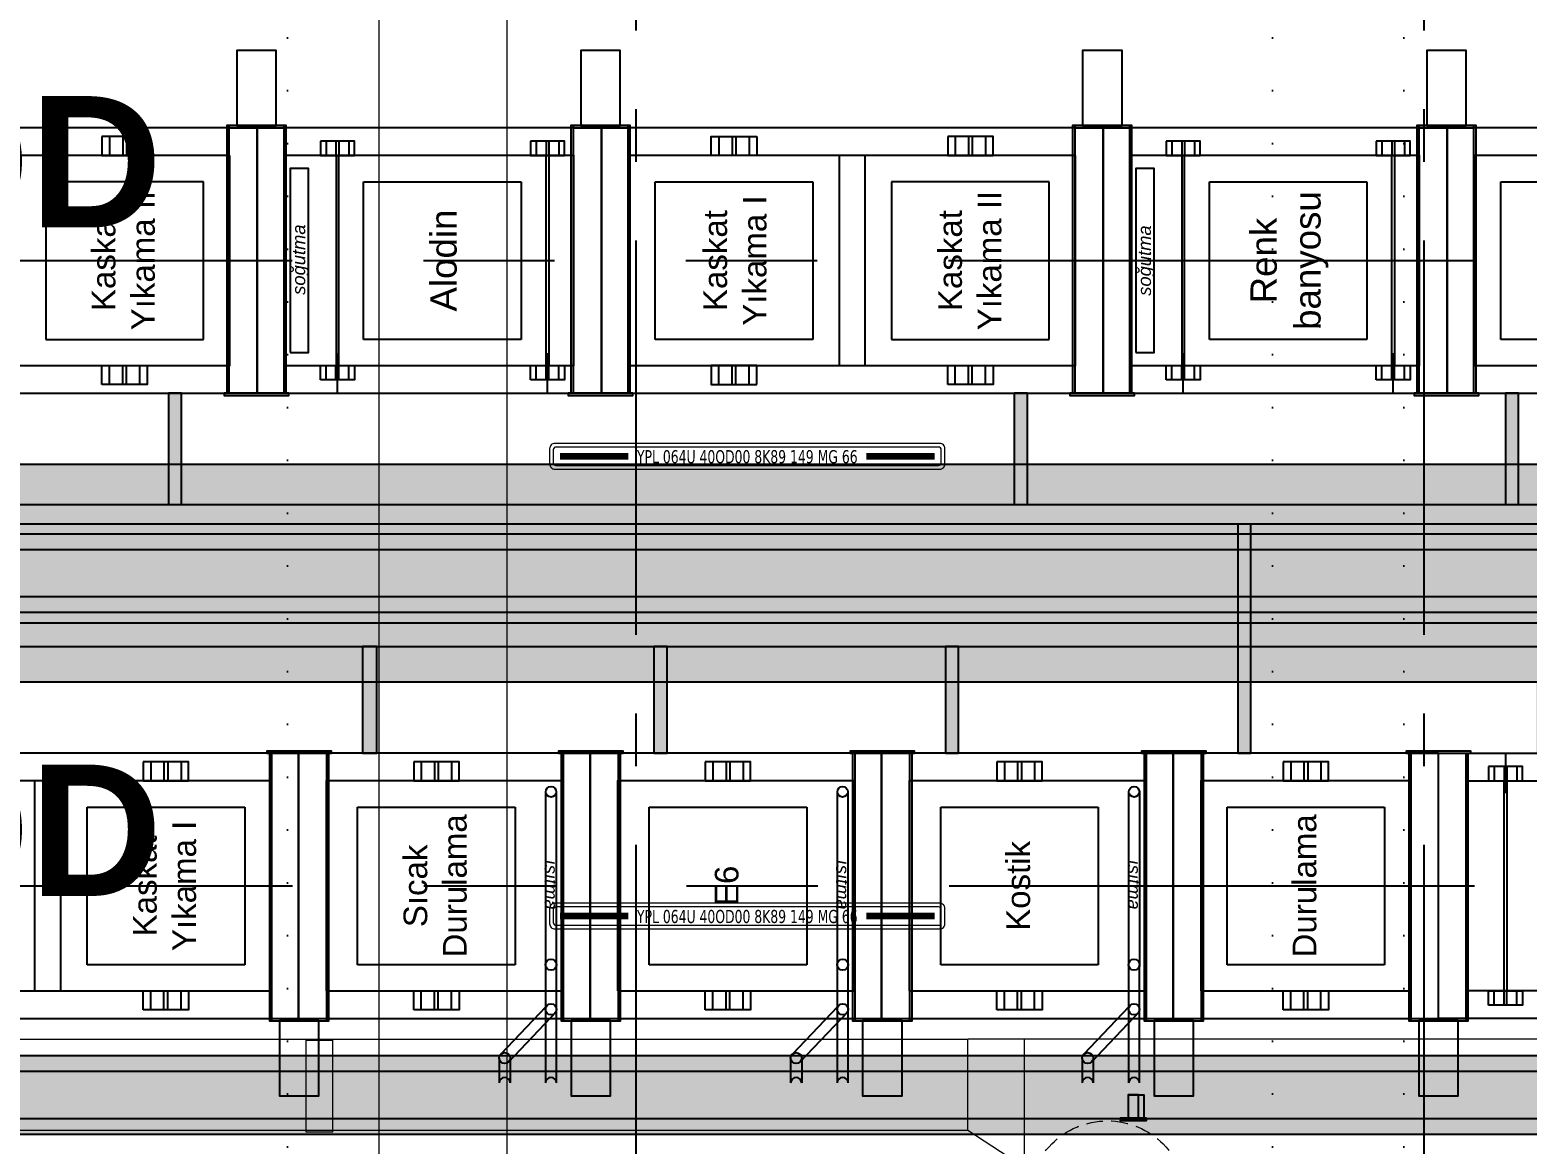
# Model space of a CAD drawing. Header units: centimetres. Extents: x 405564 to 502064, y 46284 to 60634.
# Drawn here: x 484652 to 485222, y 56171 to 56595 of the extents above; entities that cross this region are included whole.
import ezdxf
from ezdxf.enums import TextEntityAlignment as Align

# ---------------------------------------------------------------- set-up
doc = ezdxf.new("R2010")
doc.units = ezdxf.units.CM
for name, pattern in [('ACAD_ISO07W100', [3, 0, -3]), ('ACDINTGB', [9, 4, -1, 1, -1, 1, -1]), ('CENTERX3', [23, 15, -3, 2, -3]), ('DASHDOT', [25.4, 12.7, -6.35, 0, -6.35]), ('DOT', [0.25, 0, -0.25]), ('HIDDEN', [9.525, 6.35, -3.175])]:
    doc.linetypes.add(name, pattern=pattern)
doc.layers.get('0').update_dxf_attribs({"color": 8, "lineweight": 9})
for name, color, linetype in [('---___EB_draft04_yazi', 8, 'Continuous'), ('AS_DOS_TERAS_UST', 8, 'ACAD_ISO07W100'), ('AS_NOT_MIMARI', 8, 'Continuous'), ('Heating serpantine', 8, 'Continuous')]:
    doc.layers.add(name, color=color, linetype=linetype)
for name, color, linetype, lineweight in [('0-KRCN-AYDINLATMA-130426', 8, 'Continuous', 9), ('0-KRCN-MİMARİ-220526', 8, 'Continuous', 9), ('Visible (ISO)', 8, 'Continuous', 18), ('ölçüler', 8, 'Continuous', 5)]:
    doc.layers.add(name, color=color, linetype=linetype, lineweight=lineweight)
doc.styles.add('2', font='arial.ttf', dxfattribs={"width": 0.9, "height": 200})
doc.styles.add('Kalin02', font='arialbd.ttf')
doc.styles.add('SI', font='ISOCP.shx')
doc.styles.add('TAHOMA', font='tahoma.ttf')
pattern_1 = [(0, (182.2423, -979.0145), (0, 2.0955), [1.524, -0.5715]), (90, (182.2423, -979.0145), (-2.0955, 1e-16), [1.524, -0.5715])]

# ---------------------------------------------------------------- blocks, each defined once
blk = doc.blocks.new('YPL 064U 40OD00 8K89 149 MG 66')
at = {"layer": '0-KRCN-AYDINLATMA-130426'}
for points in [[(75.25, -2.9), (75.25, 2.9, 0.414214), (73.25, 4.9), (-73.25, 4.9, 0.414214), (-75.25, 2.9), (-75.25, -2.9, 0.414214), (-73.25, -4.9), (73.25, -4.9, 0.414214)], [(73.85, -2.5), (73.85, 2.5, 0.414214), (72.85, 3.5), (-72.85, 3.5, 0.414214), (-73.85, 2.5), (-73.85, -2.5, 0.414214), (-72.85, -3.5), (72.85, -3.5, 0.414214)]]:
    blk.add_lwpolyline(points, format="xyb", close=True, dxfattribs=at)
at = {"layer": '0-KRCN-AYDINLATMA-130426', "const_width": 2.51, "elevation": 1.25}
for points in [[(-71.34, -0.01), (-45.35, -0.01)], [(45.35, -0.01), (71.35, -0.01)]]:
    blk.add_lwpolyline(points, dxfattribs=at)
at = {"layer": '0-KRCN-AYDINLATMA-130426', "ltscale": 60, "style": 'TAHOMA', "width": 0.8}
blk.add_text('YPL 064U 40OD00 8K89 149 MG 66', height=5, dxfattribs=at).set_placement((0, -0.15), align=Align.MIDDLE_CENTER)
blk = doc.blocks.new('KD')
at = {"layer": '0-KRCN-AYDINLATMA-130426'}
for p, q in [((0, 5), (-4.33, -2.5)), ((4.33, -2.5), (0, 5)), ((4.33, -2.5), (-4.33, -2.5))]:
    blk.add_line(p, q, dxfattribs=at)
at = {"layer": '0-KRCN-AYDINLATMA-130426', "linetype": 'HIDDEN'}
blk.add_circle((0, 0), 30, dxfattribs=at)
at = {"layer": '0-KRCN-AYDINLATMA-130426'}
blk.add_circle((0, 0), 5, dxfattribs=at)
at = {"layer": '0-KRCN-AYDINLATMA-130426', "style": '2'}
blk.add_text('D', height=3.36, dxfattribs=at).set_placement((0, 0), align=Align.MIDDLE_CENTER)
blk = doc.blocks.new('G$C546873DE')
at = {"layer": '0-KRCN-AYDINLATMA-130426'}
for name, p in [('YPL 064U 40OD00 8K89 149 MG 66', (14360.68, 9298.55)), ('YPL 064U 40OD00 8K89 149 MG 66', (14360.68, 9123.55)), ('KD', (14497.78, 9015.6))]:
    blk.add_blockref(name, p, dxfattribs=at)
blk = doc.blocks.new('A$Cdfb98813')
h = blk.add_hatch()
h.set_pattern_fill('ANGLE', color=256, scale=0.3)
h.set_pattern_definition(pattern_1)
h.paths.add_polyline_path([(1918.02, 199), (1545.02, 199), (1545.02, 300), (1515.02, 300), (1515.02, 199), (238.98, 199), (238.98, -429.5), (238.98, -658.01), (1918.02, -658.01)])
h.paths.add_polyline_path([(268.98, -429.5), (268.98, 169), (1888.02, 169), (1888.02, -628.01), (268.98, -628.01), (268.98, -453.5)], flags=16)
h.paths.add_polyline_path([(1888.02, -429.5), (268.98, -429.5), (268.98, -459.5), (1888.02, -459.5)], flags=0)
h = blk.add_hatch(color=256)
h.dxf.hatch_style = 1
h.paths.add_polyline_path([(1498.45, -418.3), (265.96, -418.3), (265.96, -425.8), (1498.45, -425.8)])
h.paths.add_polyline_path([(450.72, -425.8), (445.72, -425.8), (445.72, -513), (450.72, -513)])
h.paths.add_polyline_path([(859.62, -376), (854.62, -376), (854.62, -418.3), (859.62, -418.3)])
h.paths.add_polyline_path([(742.72, -425.8), (737.72, -425.8), (737.72, -448.47), (742.72, -448.47)])
h.paths.add_polyline_path([(742.72, -448.47), (737.72, -448.47), (737.72, -513), (742.72, -513)])
h = blk.add_hatch(color=256)
h.dxf.hatch_style = 1
h.paths.add_polyline_path([(1261.72, -513), (1266.72, -513), (1266.72, -425.8), (1261.72, -425.8)])
h.paths.add_polyline_path([(1176.62, -418.3), (1181.62, -418.3), (1181.62, -376), (1176.62, -376)])
h.paths.add_polyline_path([(1363.62, -418.3), (1368.62, -418.3), (1368.62, -376), (1363.62, -376)])
h.paths.add_polyline_path([(1464.62, -418.3), (1469.62, -418.3), (1469.62, -376), (1464.62, -376)])
h.paths.add_polyline_path([(1493.45, -513), (1498.45, -513), (1498.45, -425.8), (1493.45, -425.8)])
h = blk.add_hatch()
h.set_pattern_fill('ANGLE', color=256)
h.set_pattern_definition([(0, (1076.6384, -1409.465), (0, 6.985), [5.08, -1.905]), (90, (1076.6384, -1409.465), (-6.985, 4e-16), [5.08, -1.905])])
h.paths.add_polyline_path([(1889.13, -403.23), (424.03, -402.97), (424.03, -485.95), (1889.13, -486.21)])
h = blk.add_hatch()
h.set_pattern_fill('ANGLE', color=256, scale=0.3)
h.set_pattern_definition(pattern_1)
h.paths.add_polyline_path([(1888.02, -429.5), (268.98, -429.5), (268.98, -459.5), (1888.02, -459.5)])
h = blk.add_hatch(color=256)
h.dxf.hatch_style = 1
h.paths.add_polyline_path([(1800.45, -472.45), (240.98, -472.45), (240.98, -463.45), (1800.45, -463.45)])
h.paths.add_polyline_path([(1800.45, -513), (1795.45, -513), (1795.45, -472.45), (1800.45, -472.45)])
h.paths.add_polyline_path([(1689.45, -513), (1684.45, -513), (1684.45, -472.45), (1689.45, -472.45)])
h.paths.add_polyline_path([(1380.45, -513), (1375.45, -513), (1375.45, -472.45), (1380.45, -472.45)])
h.paths.add_polyline_path([(1155.45, -513), (1150.45, -513), (1150.45, -472.45), (1155.45, -472.45)])
h.paths.add_polyline_path([(1044.45, -513), (1039.45, -513), (1039.45, -472.45), (1044.45, -472.45)])
h.paths.add_polyline_path([(933.95, -513), (928.45, -513), (928.45, -472.45), (933.95, -472.45)])
at = {"linetype": 'CENTERX3', "ltscale": 10}
for p, q in [((1032.64, -697.89), (1032.64, 242.14)), ((1332.64, -697.89), (1332.64, 242.14))]:
    blk.add_line(p, q, dxfattribs=at)
for p, q in [((877.66, -274.94), (877.66, -376)), ((898.66, -376), (898.66, -274.94)), ((1008.66, -274.94), (1008.66, -376)), ((1029.66, -376), (1029.66, -274.94)), ((1199.66, -274.94), (1199.66, -376)), ((1220.66, -376), (1220.66, -274.94)), ((1330.66, -274.94), (1330.66, -376)), ((1351.66, -376), (1351.66, -274.94)), ((918.93, -375.65), (918.93, -360.75)), ((998.93, -375.65), (998.93, -360.75)), ((1240.93, -375.65), (1240.93, -360.75)), ((1320.93, -375.65), (1320.93, -360.75)), ((424.03, -403), (1889.13, -403)), ((1889.13, -486), (424.03, -485.97)), ((893.91, -513), (893.91, -614.06)), ((914.91, -614.06), (914.91, -513)), ((1004.91, -513), (1004.91, -614.06)), ((1025.91, -614.06), (1025.91, -513)), ((1115.91, -513), (1115.91, -614.06)), ((1136.91, -614.06), (1136.91, -513)), ((1226.91, -513), (1226.91, -614.06)), ((1247.91, -614.06), (1247.91, -513)), ((1327.64, -513), (1327.64, -614.06)), ((1348.64, -614.06), (1348.64, -513)), ((1363.64, -513.35), (1363.64, -528.25)), ((1219.96, -643), (1225.96, -643)), ((1223.97, -651.95), (1223.96, -643))]:
    blk.add_line(p, q)
at = {"linetype": 'ACDINTGB', "ltscale": 50}
for p, q in [((251.66, -325.5), (2216.57, -325.5)), ((251.86, -563.5), (2218.27, -563.5))]:
    blk.add_line(p, q, dxfattribs=at)
for points in [[(238.98, -457.5), (238.98, -658.01), (1918.02, -658.01), (1918.02, 199)], [(244.98, -457.5), (244.98, -652.01), (1912.02, -652.01), (1912.02, 193)], [(262.98, -435.5), (262.98, -634.01), (1894.02, -634.01), (1894.02, 175), (262.98, 175), (262.98, -435.5)], [(268.98, -453.5), (268.98, -628.01), (1888.02, -628.01), (1888.02, 169), (268.98, 169), (268.59, -435.5)], [(829.29, -278.3), (829.29, -285.5), (846.57, -285.5), (846.57, -278.3), (829.29, -278.3)], [(832.17, -278.3), (832.17, -285.5)], [(837.21, -278.3), (837.21, -285.5)], [(838.65, -278.3), (838.65, -285.5)], [(843.69, -278.3), (843.69, -285.5)], [(899.46, -376), (899.46, -274.14), (876.86, -274.14), (876.86, -376)], [(1030.46, -376), (1030.46, -274.14), (1007.86, -274.14), (1007.86, -376)], [(1078.57, -278.3), (1078.57, -285.5), (1061.29, -285.5), (1061.29, -278.3), (1078.57, -278.3)], [(1064.17, -278.3), (1064.17, -285.5)], [(1069.21, -278.3), (1069.21, -285.5)], [(1070.65, -278.3), (1070.65, -285.5)], [(1075.69, -278.3), (1075.69, -285.5)], [(1151.29, -278.3), (1151.29, -285.5), (1168.57, -285.5), (1168.57, -278.3), (1151.29, -278.3)], [(1154.17, -278.3), (1154.17, -285.5)], [(1159.21, -278.3), (1159.21, -285.5)], [(1160.65, -278.3), (1160.65, -285.5)], [(1165.69, -278.3), (1165.69, -285.5)], [(1221.46, -376), (1221.46, -274.14), (1198.86, -274.14), (1198.86, -376)], [(1352.46, -376), (1352.46, -274.14), (1329.86, -274.14), (1329.86, -376)], [(912.45, -280.1), (912.45, -285.5), (925.41, -285.5), (925.41, -280.1), (912.45, -280.1)], [(914.61, -280.1), (914.61, -285.5)], [(918.39, -280.1), (918.39, -285.5)], [(919.47, -280.1), (919.47, -285.5)], [(923.25, -280.1), (923.25, -285.5)], [(992.45, -280.1), (992.45, -285.5), (1005.41, -285.5), (1005.41, -280.1), (992.45, -280.1)], [(994.61, -280.1), (994.61, -285.5)], [(998.39, -280.1), (998.39, -285.5)], [(999.47, -280.1), (999.47, -285.5)], [(1003.25, -280.1), (1003.25, -285.5)], [(1234.45, -280.1), (1234.45, -285.5), (1247.41, -285.5), (1247.41, -280.1), (1234.45, -280.1)], [(1236.61, -280.1), (1236.61, -285.5)], [(1240.39, -280.1), (1240.39, -285.5)], [(1241.47, -280.1), (1241.47, -285.5)], [(1245.25, -280.1), (1245.25, -285.5)], [(1314.45, -280.1), (1314.45, -285.5), (1327.41, -285.5), (1327.41, -280.1), (1314.45, -280.1)], [(1316.61, -280.1), (1316.61, -285.5)], [(1320.39, -280.1), (1320.39, -285.5)], [(1321.47, -280.1), (1321.47, -285.5)], [(1325.25, -280.1), (1325.25, -285.5)], [(919.43, -365.5), (919.43, -285.5), (918.43, -285.5), (918.43, -365.5), (919.43, -365.5)], [(998.43, -365.5), (998.43, -285.5), (999.43, -285.5), (999.43, -365.5), (998.43, -365.5)], [(1241.43, -365.5), (1241.43, -285.5), (1240.43, -285.5), (1240.43, -365.5), (1241.43, -365.5)], [(1320.43, -365.5), (1320.43, -285.5), (1321.43, -285.5), (1321.43, -365.5), (1320.43, -365.5)], [(829.29, -372.7), (829.29, -365.5), (846.57, -365.5), (846.57, -372.7), (829.29, -372.7)], [(832.17, -372.7), (832.17, -365.5)], [(837.21, -372.7), (837.21, -365.5)], [(838.65, -372.7), (838.65, -365.5)], [(843.69, -372.7), (843.69, -365.5)], [(912.45, -370.9), (912.45, -365.5), (925.41, -365.5), (925.41, -370.9), (912.45, -370.9)], [(914.61, -370.9), (914.61, -365.5)], [(918.39, -370.9), (918.39, -365.5)], [(919.47, -370.9), (919.47, -365.5)], [(923.25, -370.9), (923.25, -365.5)], [(992.45, -370.9), (992.45, -365.5), (1005.41, -365.5), (1005.41, -370.9), (992.45, -370.9)], [(994.61, -370.9), (994.61, -365.5)], [(998.39, -370.9), (998.39, -365.5)], [(999.47, -370.9), (999.47, -365.5)], [(1003.25, -370.9), (1003.25, -365.5)], [(1078.57, -372.7), (1078.57, -365.5), (1061.29, -365.5), (1061.29, -372.7), (1078.57, -372.7)], [(1064.17, -372.7), (1064.17, -365.5)], [(1069.21, -372.7), (1069.21, -365.5)], [(1070.65, -372.7), (1070.65, -365.5)], [(1075.69, -372.7), (1075.69, -365.5)], [(1151.29, -372.7), (1151.29, -365.5), (1168.57, -365.5), (1168.57, -372.7), (1151.29, -372.7)], [(1154.17, -372.7), (1154.17, -365.5)], [(1159.21, -372.7), (1159.21, -365.5)], [(1160.65, -372.7), (1160.65, -365.5)], [(1165.69, -372.7), (1165.69, -365.5)], [(1234.45, -370.9), (1234.45, -365.5), (1247.41, -365.5), (1247.41, -370.9), (1234.45, -370.9)], [(1236.61, -370.9), (1236.61, -365.5)], [(1240.39, -370.9), (1240.39, -365.5)], [(1241.47, -370.9), (1241.47, -365.5)], [(1245.25, -370.9), (1245.25, -365.5)], [(1314.45, -370.9), (1314.45, -365.5), (1327.41, -365.5), (1327.41, -370.9), (1314.45, -370.9)], [(1316.61, -370.9), (1316.61, -365.5)], [(1320.39, -370.9), (1320.39, -365.5)], [(1321.47, -370.9), (1321.47, -365.5)], [(1325.25, -370.9), (1325.25, -365.5)], [(268.59, -435.5), (1888.02, -435.5), (1888.02, -453.5), (268.98, -453.5)], [(845, -516.3), (845, -523.5), (862.28, -523.5), (862.28, -516.3), (845, -516.3)], [(847.88, -516.3), (847.88, -523.5)], [(852.92, -516.3), (852.92, -523.5)], [(854.36, -516.3), (854.36, -523.5)], [(859.4, -516.3), (859.4, -523.5)], [(893.11, -513), (893.11, -614.86), (915.71, -614.86), (915.71, -513)], [(948, -516.3), (948, -523.5), (965.28, -523.5), (965.28, -516.3), (948, -516.3)], [(950.88, -516.3), (950.88, -523.5)], [(955.92, -516.3), (955.92, -523.5)], [(957.36, -516.3), (957.36, -523.5)], [(962.4, -516.3), (962.4, -523.5)], [(1004.11, -513), (1004.11, -614.86), (1026.71, -614.86), (1026.71, -513)], [(1059, -516.3), (1059, -523.5), (1076.28, -523.5), (1076.28, -516.3), (1059, -516.3)], [(1061.88, -516.3), (1061.88, -523.5)], [(1066.92, -516.3), (1066.92, -523.5)], [(1068.36, -516.3), (1068.36, -523.5)], [(1073.4, -516.3), (1073.4, -523.5)], [(1115.11, -513), (1115.11, -614.86), (1137.71, -614.86), (1137.71, -513)], [(1170, -516.3), (1170, -523.5), (1187.28, -523.5), (1187.28, -516.3), (1170, -516.3)], [(1172.88, -516.3), (1172.88, -523.5)], [(1177.92, -516.3), (1177.92, -523.5)], [(1179.36, -516.3), (1179.36, -523.5)], [(1184.4, -516.3), (1184.4, -523.5)], [(1226.11, -513), (1226.11, -614.86), (1248.71, -614.86), (1248.71, -513)], [(1279, -516.3), (1279, -523.5), (1296.28, -523.5), (1296.28, -516.3), (1279, -516.3)], [(1281.88, -516.3), (1281.88, -523.5)], [(1286.92, -516.3), (1286.92, -523.5)], [(1288.36, -516.3), (1288.36, -523.5)], [(1293.4, -516.3), (1293.4, -523.5)], [(1326.84, -513), (1326.84, -614.86), (1349.44, -614.86), (1349.44, -513)], [(1357.16, -518.1), (1357.16, -523.5), (1370.12, -523.5), (1370.12, -518.1), (1357.16, -518.1)], [(1359.32, -518.1), (1359.32, -523.5)], [(1363.1, -518.1), (1363.1, -523.5)], [(1364.18, -518.1), (1364.18, -523.5)], [(1367.96, -518.1), (1367.96, -523.5)], [(1364.14, -523.5), (1364.14, -603.5), (1363.14, -603.5), (1363.14, -523.5), (1364.14, -523.5)], [(845, -610.7), (845, -603.5), (862.28, -603.5), (862.28, -610.7), (845, -610.7)], [(847.88, -610.7), (847.88, -603.5)], [(852.92, -610.7), (852.92, -603.5)], [(854.36, -610.7), (854.36, -603.5)], [(859.4, -610.7), (859.4, -603.5)], [(948, -610.7), (948, -603.5), (965.28, -603.5), (965.28, -610.7), (948, -610.7)], [(950.88, -610.7), (950.88, -603.5)], [(955.92, -610.7), (955.92, -603.5)], [(957.36, -610.7), (957.36, -603.5)], [(962.4, -610.7), (962.4, -603.5)], [(1059, -610.7), (1059, -603.5), (1076.28, -603.5), (1076.28, -610.7), (1059, -610.7)], [(1061.88, -610.7), (1061.88, -603.5)], [(1066.92, -610.7), (1066.92, -603.5)], [(1068.36, -610.7), (1068.36, -603.5)], [(1073.4, -610.7), (1073.4, -603.5)], [(1170, -610.7), (1170, -603.5), (1187.28, -603.5), (1187.28, -610.7), (1170, -610.7)], [(1172.88, -610.7), (1172.88, -603.5)], [(1177.92, -610.7), (1177.92, -603.5)], [(1179.36, -610.7), (1179.36, -603.5)], [(1184.4, -610.7), (1184.4, -603.5)], [(1279, -610.7), (1279, -603.5), (1296.28, -603.5), (1296.28, -610.7), (1279, -610.7)], [(1281.88, -610.7), (1281.88, -603.5)], [(1286.92, -610.7), (1286.92, -603.5)], [(1288.36, -610.7), (1288.36, -603.5)], [(1293.4, -610.7), (1293.4, -603.5)], [(1357.16, -608.9), (1357.16, -603.5), (1370.12, -603.5), (1370.12, -608.9), (1357.16, -608.9)], [(1359.32, -608.9), (1359.32, -603.5)], [(1363.1, -608.9), (1363.1, -603.5)], [(1364.18, -608.9), (1364.18, -603.5)], [(1367.96, -608.9), (1367.96, -603.5)], [(1223.97, -651.95), (1223.96, -643), (1219.96, -643), (1219.97, -651.95)], [(1223.97, -652.75), (1223.97, -652.75)]]:
    blk.add_lwpolyline(points)
for points in [[(880.66, -274.14), (895.66, -274.14), (895.66, -245.54), (880.66, -245.54)], [(1011.66, -274.14), (1026.66, -274.14), (1026.66, -245.54), (1011.66, -245.54)], [(1202.66, -274.14), (1217.66, -274.14), (1217.66, -245.54), (1202.66, -245.54)], [(1333.66, -274.14), (1348.66, -274.14), (1348.66, -245.54), (1333.66, -245.54)], [(888.43, -275), (697.43, -275), (697.43, -376), (888.43, -376)], [(877.66, -274.14), (877.66, -274.94), (898.66, -274.94), (898.66, -274.14)], [(888.43, -376), (1019.43, -376), (1019.43, -275), (888.43, -275)], [(1008.66, -274.14), (1008.66, -274.94), (1029.66, -274.94), (1029.66, -274.14)], [(1210.43, -275), (1019.43, -275), (1019.43, -376), (1210.43, -376)], [(1199.66, -274.14), (1199.66, -274.94), (1220.66, -274.94), (1220.66, -274.14)], [(1210.43, -376), (1341.43, -376), (1341.43, -275), (1210.43, -275)], [(1330.66, -274.14), (1330.66, -274.94), (1351.66, -274.94), (1351.66, -274.14)], [(1442.43, -275), (1341.43, -275), (1341.43, -376), (1442.43, -376)], [(877.93, -285.5), (707.93, -285.5), (707.93, -365.5), (877.93, -365.5)], [(898.93, -365.5), (1008.93, -365.5), (1008.93, -285.5), (898.93, -285.5)], [(900.93, -360.5), (907.93, -360.5), (907.93, -290.5), (900.93, -290.5)], [(1199.93, -285.5), (1029.93, -285.5), (1029.93, -365.5), (1199.93, -365.5)], [(1119.93, -285.5), (1109.93, -285.5), (1109.93, -365.5), (1119.93, -365.5)], [(1220.93, -365.5), (1330.93, -365.5), (1330.93, -285.5), (1220.93, -285.5)], [(1222.93, -360.5), (1229.93, -360.5), (1229.93, -290.5), (1222.93, -290.5)], [(1431.93, -285.5), (1351.93, -285.5), (1351.93, -365.5), (1431.93, -365.5)], [(854.62, -418.3), (859.62, -418.3), (859.62, -376), (854.62, -376)], [(854.62, -418.3), (859.62, -418.3), (859.62, -376), (854.62, -376)], [(854.62, -418.3), (859.62, -418.3), (859.62, -376), (854.62, -376)], [(854.62, -418.3), (859.62, -418.3), (859.62, -376), (854.62, -376)], [(875.86, -376), (875.86, -376.8), (900.46, -376.8), (900.46, -376)], [(1006.86, -376), (1006.86, -376.8), (1031.46, -376.8), (1031.46, -376)], [(1176.62, -418.3), (1181.62, -418.3), (1181.62, -376), (1176.62, -376)], [(1176.62, -418.3), (1181.62, -418.3), (1181.62, -376), (1176.62, -376)], [(1176.62, -418.3), (1181.62, -418.3), (1181.62, -376), (1176.62, -376)], [(1176.62, -418.3), (1181.62, -418.3), (1181.62, -376), (1176.62, -376)], [(1197.86, -376), (1197.86, -376.8), (1222.46, -376.8), (1222.46, -376)], [(1328.86, -376), (1328.86, -376.8), (1353.46, -376.8), (1353.46, -376)], [(1363.62, -418.3), (1368.62, -418.3), (1368.62, -376), (1363.62, -376)], [(1363.62, -418.3), (1368.62, -418.3), (1368.62, -376), (1363.62, -376)], [(1363.62, -418.3), (1368.62, -418.3), (1368.62, -376), (1363.62, -376)], [(1498.45, -425.8), (265.96, -425.8), (265.96, -418.3), (1498.45, -418.3)], [(1498.45, -425.8), (265.96, -425.8), (265.96, -418.3), (1498.45, -418.3)], [(1261.72, -513), (1266.72, -513), (1266.72, -425.8), (1261.72, -425.8)], [(1261.72, -513), (1266.72, -513), (1266.72, -425.8), (1261.72, -425.8)], [(1261.72, -513), (1266.72, -513), (1266.72, -425.8), (1261.72, -425.8)], [(1261.72, -513), (1266.72, -513), (1266.72, -425.8), (1261.72, -425.8)], [(238.98, -429.5), (1888.02, -429.5), (1888.02, -459.5), (238.98, -459.5)], [(1799.45, -463.45), (240.98, -463.45), (240.98, -472.45), (1799.45, -472.45)], [(928.45, -513), (933.95, -513), (933.95, -472.45), (928.45, -472.45)], [(1039.45, -513), (1044.45, -513), (1044.47, -472.45), (1039.45, -472.45)], [(1150.45, -513), (1155.45, -513), (1155.45, -472.45), (1150.45, -472.45)], [(916.71, -513), (916.71, -512.2), (892.11, -512.2), (892.11, -513)], [(1027.71, -513), (1027.71, -512.2), (1003.11, -512.2), (1003.11, -513)], [(1138.71, -513), (1138.71, -512.2), (1114.11, -512.2), (1114.11, -513)], [(1249.71, -513), (1249.71, -512.2), (1225.11, -512.2), (1225.11, -513)], [(1350.44, -513), (1350.44, -512.2), (1325.84, -512.2), (1325.84, -513)], [(713.14, -614), (904.14, -614), (904.14, -513), (713.14, -513)], [(904.14, -614), (1015.14, -614), (1015.14, -513), (904.14, -513)], [(1015.14, -614), (1126.14, -614), (1126.14, -513), (1015.14, -513)], [(1126.14, -614), (1237.14, -614), (1237.14, -513), (1126.14, -513)], [(1237.14, -614), (1338.14, -614), (1338.14, -513), (1237.14, -513)], [(1338.14, -513), (1469.14, -513), (1469.14, -614), (1338.14, -614)], [(723.64, -603.5), (893.64, -603.5), (893.64, -523.5), (723.64, -523.5)], [(803.64, -603.5), (813.64, -603.5), (813.64, -523.5), (803.64, -523.5)], [(914.64, -603.5), (1004.64, -603.5), (1004.64, -523.5), (914.64, -523.5)], [(1025.64, -603.5), (1115.64, -603.5), (1115.64, -523.5), (1025.64, -523.5)], [(1136.64, -603.5), (1226.64, -603.5), (1226.64, -523.5), (1136.64, -523.5)], [(1247.64, -603.5), (1327.64, -603.5), (1327.64, -523.5), (1247.64, -523.5)], [(1348.64, -523.5), (1458.64, -523.5), (1458.64, -603.5), (1348.64, -603.5)], [(914.91, -614.86), (914.91, -614.06), (893.91, -614.06), (893.91, -614.86)], [(911.91, -614.86), (896.91, -614.86), (896.91, -643.46), (911.91, -643.46)], [(1025.91, -614.86), (1025.91, -614.06), (1004.91, -614.06), (1004.91, -614.86)], [(1022.91, -614.86), (1007.91, -614.86), (1007.91, -643.46), (1022.91, -643.46)], [(1136.91, -614.86), (1136.91, -614.06), (1115.91, -614.06), (1115.91, -614.86)], [(1133.91, -614.86), (1118.91, -614.86), (1118.91, -643.46), (1133.91, -643.46)], [(1247.91, -614.86), (1247.91, -614.06), (1226.91, -614.06), (1226.91, -614.86)], [(1244.91, -614.86), (1229.91, -614.86), (1229.91, -643.46), (1244.91, -643.46)], [(1348.64, -614.86), (1348.64, -614.06), (1327.64, -614.06), (1327.64, -614.86)], [(1345.64, -614.86), (1330.64, -614.86), (1330.64, -643.46), (1345.64, -643.46)], [(1223.96, -643), (1225.96, -643), (1225.97, -651.95), (1223.97, -651.95)], [(1226.96, -651.95), (1216.96, -651.95), (1216.96, -652.75), (1226.96, -652.75)]]:
    blk.add_lwpolyline(points, close=True)
at = {"linetype": 'DASHDOT', "ltscale": 5}
for points in [[(807.93, -355.5), (867.93, -355.5), (867.93, -295.5), (807.93, -295.5)], [(1099.93, -355.5), (1039.93, -355.5), (1039.93, -295.5), (1099.93, -295.5)], [(1129.93, -355.5), (1189.93, -355.5), (1189.93, -295.5), (1129.93, -295.5)], [(1421.93, -355.5), (1361.93, -355.5), (1361.93, -295.5), (1421.93, -295.5)], [(823.64, -533.5), (883.64, -533.5), (883.64, -593.5), (823.64, -593.5)], [(926.64, -533.5), (986.64, -533.5), (986.64, -593.5), (926.64, -593.5)], [(1037.64, -533.5), (1097.64, -533.5), (1097.64, -593.5), (1037.64, -593.5)], [(1148.64, -533.5), (1208.64, -533.5), (1208.64, -593.5), (1148.64, -593.5)], [(1257.64, -533.5), (1317.64, -533.5), (1317.64, -593.5), (1257.64, -593.5)]]:
    blk.add_lwpolyline(points, close=True, dxfattribs=at)
at = {"linetype": 'DASHDOT', "ltscale": 10}
for points in [[(928.93, -295.5), (988.93, -295.5), (988.93, -355.5), (928.93, -355.5)], [(1250.93, -295.5), (1310.93, -295.5), (1310.93, -355.5), (1250.93, -355.5)]]:
    blk.add_lwpolyline(points, close=True, dxfattribs=at)
at = {"layer": 'Heating serpantine', "linetype": 'ByBlock'}
for p, q in [((998.18, -593.5), (998.18, -638.5)), ((1002.38, -638.5), (1002.38, -593.5)), ((1109.18, -593.5), (1109.18, -638.5)), ((1113.38, -638.5), (1113.38, -593.5)), ((1220.18, -593.5), (1220.18, -638.5)), ((1224.38, -638.5), (1224.38, -593.5)), ((998.28, -609.5), (981.02, -627.67)), ((1109.28, -609.5), (1092.02, -627.67)), ((1220.28, -609.5), (1203.02, -627.67)), ((1002.38, -611.37), (983.92, -630.69)), ((1113.38, -611.37), (1094.92, -630.69)), ((1224.38, -611.37), (1205.92, -630.69)), ((980.5, -629.05), (980.5, -638.5)), ((984.7, -629.05), (984.7, -638.5)), ((1091.5, -629.05), (1091.5, -638.5)), ((1095.7, -629.05), (1095.7, -638.5)), ((1202.5, -629.05), (1202.5, -638.5)), ((1206.7, -629.05), (1206.7, -638.5))]:
    blk.add_line(p, q, dxfattribs=at)
for points in [[(998.28, -594.14), (998.28, -527.7)], [(1002.28, -527.7), (1002.28, -594.14)], [(1109.28, -594.14), (1109.28, -527.7)], [(1113.28, -527.7), (1113.28, -594.14)], [(1220.28, -594.14), (1220.28, -527.7)], [(1224.28, -527.7), (1224.28, -594.14)]]:
    blk.add_lwpolyline(points, dxfattribs=at)
for centre, radius in [((1000.28, -527.7), 2), ((1111.28, -527.7), 2), ((1222.28, -527.7), 2), ((1000.28, -593.5), 2.1), ((1111.28, -593.5), 2.1), ((1222.28, -593.5), 2.1), ((1000.28, -610.5), 2.1), ((1111.28, -610.5), 2.1), ((1222.28, -610.5), 2.1), ((982.6, -629.05), 2.1), ((1093.6, -629.05), 2.1), ((1204.6, -629.05), 2.1)]:
    blk.add_circle(centre, radius, dxfattribs=at)
for centre in [(982.6, -638.5), (1000.28, -638.5), (1093.6, -638.5), (1111.28, -638.5), (1204.6, -638.5), (1222.28, -638.5)]:
    blk.add_arc(centre, 2.1, 0, 180, dxfattribs=at)
at = {"layer": 'Visible (ISO)'}
for p, q in [((1159, -656.5), (1159, -621.8)), ((1761.69, -621.84), (1159.13, -621.8)), ((1180.51, -670.55), (1180.5, -621.81)), ((1159, -656.5), (1180.5, -670.55))]:
    blk.add_line(p, q, dxfattribs=at)
for points in [[(983.43, -179.71), (983.43, -689.93), (934.84, -689.93), (934.84, -179.71)], [(1159.13, -656.56), (416.55, -656.56), (416.55, -621.81), (1159.13, -621.8)]]:
    blk.add_lwpolyline(points, dxfattribs=at)
blk.add_lwpolyline([(907.04, -657.26), (907.04, -622.26), (917.04, -622.26), (917.04, -657.26)], close=True, dxfattribs=at)
at = {"layer": '---___EB_draft04_yazi', "char_height": 50, "attachment_point": 1, "style": 'Kalin02'}
for insert in [(437.1, -262.9), (437.1, -517.33)]:
    blk.add_mtext_dynamic_manual_height_columns('ELOK-ALOD', width=609.7286, gutter_width=375, heights=[184.72], dxfattribs=dict(at, insert=insert))
at = {"ltscale": 0.1, "attachment_point": 5, "rotation": 90, "style": 'SI'}
for s, insert, char_height, width in [('{\\fArial|b0|i0|c162|p34;\\C152;\\c12285479;Kaskat Yıkama II}', (837.49, -325.5), 9, 56.1773), ('{\\fArial|b0|i0|c162|p34;\\C152;\\c12285479;Kaskat Yıkama I}', (1070.37, -325.5), 9, 76.034), ('{\\fArial|b0|i0|c162|p34;\\C152;\\c12285479;Kaskat Yıkama II}', (1159.77, -325.5), 9, 61.7083), ('{\\fArial|b0|i0|c162|p34;Renk banyosu}', (1281.42, -325.5), 10, 54.1177), ('{\\fArial|b0|i0|c162|p34;Alodin}', (959.42, -325.5), 10, 252.4073), ('{\\fArial|b0|i0|c162|p34;\\C152;\\c12285479;Kaskat Yıkama I}', (853.2, -563.5), 9, 66.3821), ('{\\fArial|b0|i0|c162|p34;\\C1;Sıcak Durulama}', (956.2, -563.5), 9, 70.5112), ('{\\fArial|b0|i0|c162|p34;\\C152;\\c12285479;Durulama}', (1287.2, -563.5), 9, 46.3821), ('{\\fArial|b0|i0|c162|p34;\\C1;Kostik}', (1178.2, -563.5), 9, 70.5112), ('{\\fArial|b0|i0|c162|p34;\\C1;E6}', (1067.2, -563.5), 9, 70.5112)]:
    blk.add_mtext(s, dxfattribs=dict(at, insert=insert, char_height=char_height, width=width))
at = {"linetype": 'ByBlock', "ltscale": 0.1, "char_height": 5, "width": 262.4073, "attachment_point": 5, "rotation": 90, "style": 'SI'}
for insert in [(904.95, -325.15), (1226.95, -325.5)]:
    blk.add_mtext('{\\fArial|b0|i1|c162|p34;\\C150;soğutma}', dxfattribs=dict(at, insert=insert))
at = {"layer": 'ölçüler', "linetype": 'ByBlock', "ltscale": 0.1, "char_height": 5, "width": 262.4073, "attachment_point": 5, "rotation": 270, "style": 'SI'}
for insert in [(1000.31, -563.04), (1111.31, -563.04), (1222.31, -563.04)]:
    blk.add_mtext('{\\fArial|b0|i1|c162|p34;\\C12;ısıtma}', dxfattribs=dict(at, insert=insert))
blk = doc.blocks.new('A$C6A10306C')
at = {"layer": 'AS_DOS_TERAS_UST', "linetype": 'DOT', "ltscale": 80}
for p, q in [((14185.68, -3901.45), (14185.68, -4501.45)), ((14560.68, -3901.45), (14560.68, -4501.45)), ((14610.68, -3901.45), (14610.68, -4501.45))]:
    blk.add_line(p, q, dxfattribs=at)
at = {"layer": 'AS_NOT_MIMARI'}
blk.add_blockref('A$Cdfb98813', (13285.68, -3801.45), dxfattribs=at)

msp = doc.modelspace()

# ---------------------------------------------------------------- block references
at = {"layer": '0-KRCN-AYDINLATMA-130426'}
msp.add_blockref('G$C546873DE', (470564.07, 47134.02), dxfattribs=at)

# ---------------------------------------------------------------- next in the draw order: block references
at = {"layer": '0-KRCN-MİMARİ-220526'}
msp.add_blockref('A$C6A10306C', (470564.07, 60634.02), dxfattribs=at)

doc.saveas('drawing.dxf')
